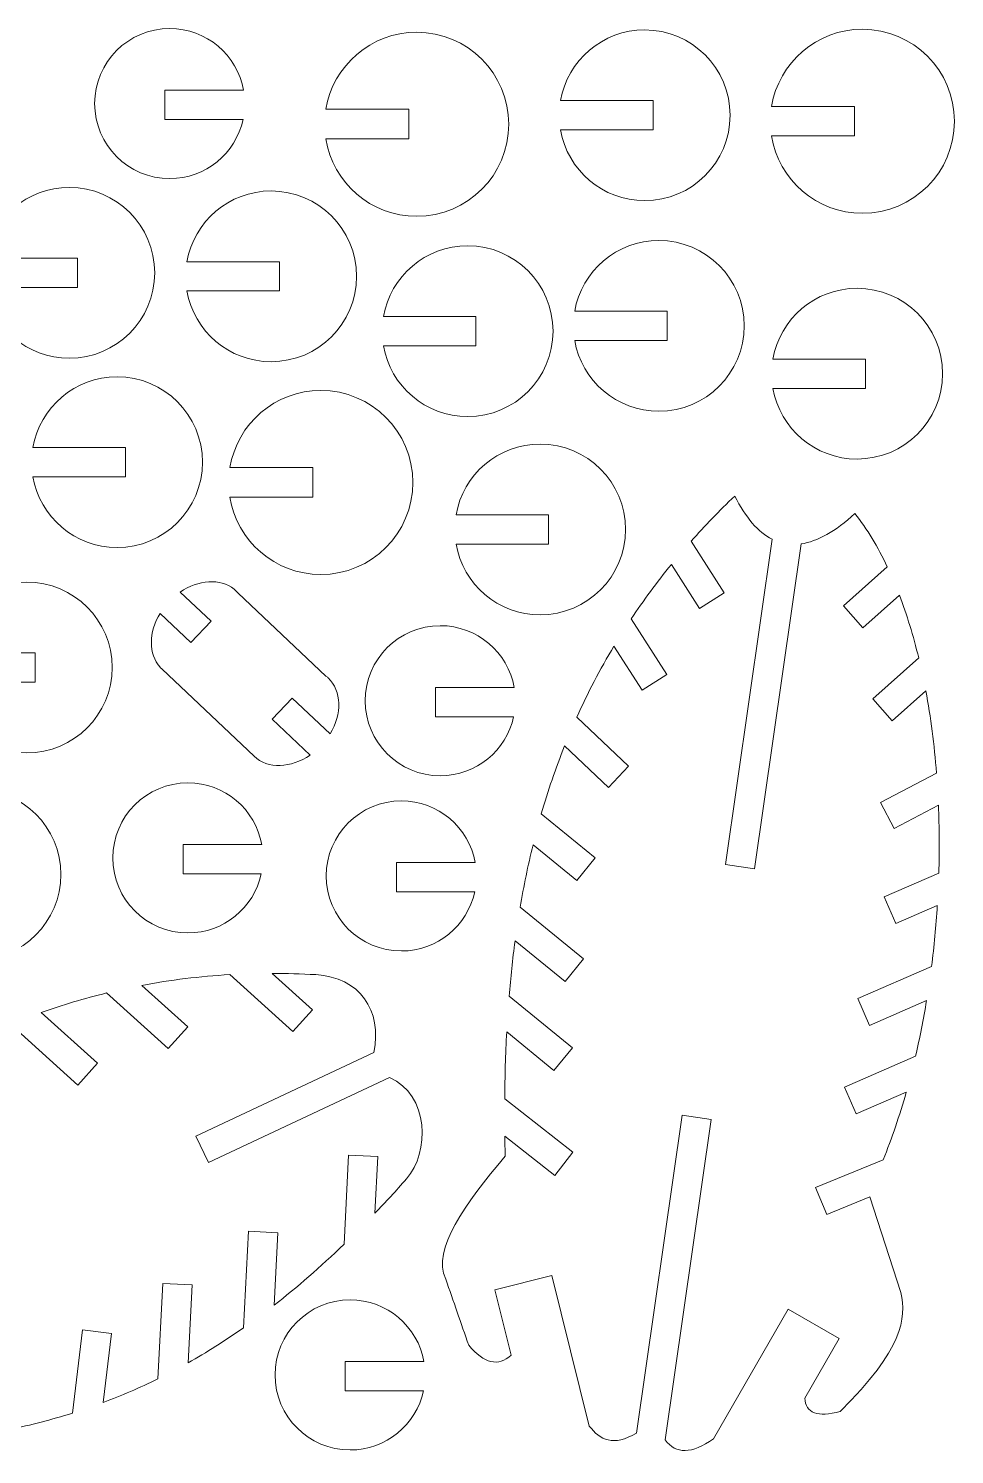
# Model space of a CAD drawing. Header units: centimetres. Extents: x -19.4 to 21, y -16.1 to 15.6.
# Drawn here: x 11.21 to 21, y 0.47 to 15.55 of the extents above; entities that cross this region are included whole.
import ezdxf

# ---------------------------------------------------------------- set-up
doc = ezdxf.new("R2010")
doc.units = ezdxf.units.CM
doc.header["$MEASUREMENT"] = 0
doc.layers.add('Layer 1', color=7, linetype='Continuous')

msp = doc.modelspace()

# ---------------------------------------------------------------- linework, layer by layer
at = {"layer": 'Layer 1', "color": 250, "lineweight": 5}
for points, knots in [([(12.70361, 13.96708), (13.08384, 13.96708), (13.40165, 14.23459), (13.47921, 14.59161), (13.47921, 14.59161), (13.47921, 14.59161), (12.65242, 14.59161), (12.65242, 14.59161), (12.65242, 14.59161), (12.65242, 14.59161), (12.65242, 14.90161), (12.65242, 14.90161), (12.65242, 14.90161), (12.65242, 14.90161), (13.48489, 14.90161), (13.48489, 14.90161), (13.48489, 14.90161), (13.41842, 15.27278), (13.09387, 15.55459), (12.70361, 15.55459), (12.70361, 15.55459), (12.26531, 15.55459), (11.90986, 15.19914), (11.90986, 14.76083), (11.90986, 14.76083), (11.90986, 14.32253), (12.26531, 13.96708), (12.70361, 13.96708)], [0, 0, 0, 0, 0.14285714, 0.14285714, 0.14285714, 0.14285714, 0.28571429, 0.28571429, 0.28571429, 0.28571429, 0.42857143, 0.42857143, 0.42857143, 0.42857143, 0.57142857, 0.57142857, 0.57142857, 0.57142857, 0.71428571, 0.71428571, 0.71428571, 0.71428571, 0.85714286, 0.85714286, 0.85714286, 0.85714286, 1, 1, 1, 1]), ([(17.72564, 13.73385), (18.22432, 13.73385), (18.62873, 14.13826), (18.62873, 14.63693), (18.62873, 14.63693), (18.62873, 15.13561), (18.22432, 15.54002), (17.72564, 15.54002), (17.72564, 15.54002), (17.27983, 15.54002), (16.90943, 15.21677), (16.83589, 14.79193), (16.83589, 14.79193), (16.83589, 14.79193), (17.81402, 14.79193), (17.81402, 14.79193), (17.81402, 14.79193), (17.81402, 14.79193), (17.81402, 14.48193), (17.81402, 14.48193), (17.81402, 14.48193), (17.81402, 14.48193), (16.83588, 14.48193), (16.83588, 14.48193), (16.83588, 14.48193), (16.90939, 14.05708), (17.27982, 13.73385), (17.72564, 13.73385)], [0, 0, 0, 0, 0.14285714, 0.14285714, 0.14285714, 0.14285714, 0.28571429, 0.28571429, 0.28571429, 0.28571429, 0.42857143, 0.42857143, 0.42857143, 0.42857143, 0.57142857, 0.57142857, 0.57142857, 0.57142857, 0.71428571, 0.71428571, 0.71428571, 0.71428571, 0.85714286, 0.85714286, 0.85714286, 0.85714286, 1, 1, 1, 1]), ([(20.02812, 13.59993), (19.54303, 13.59993), (19.1408, 13.95496), (19.06697, 14.4193), (19.06697, 14.4193), (19.06697, 14.4193), (19.94319, 14.4193), (19.94319, 14.4193), (19.94319, 14.4193), (19.94319, 14.4193), (19.94319, 14.73112), (19.94319, 14.73112), (19.94319, 14.73112), (19.94319, 14.73112), (19.06761, 14.73112), (19.06761, 14.73112), (19.06761, 14.73112), (19.14307, 15.19354), (19.54438, 15.54662), (20.02812, 15.54662), (20.02812, 15.54662), (20.56559, 15.54662), (21.00145, 15.11077), (21.00145, 14.57329), (21.00145, 14.57329), (21.00145, 14.03581), (20.56559, 13.59993), (20.02812, 13.59993)], [0, 0, 0, 0, 0.14285714, 0.14285714, 0.14285714, 0.14285714, 0.28571429, 0.28571429, 0.28571429, 0.28571429, 0.42857143, 0.42857143, 0.42857143, 0.42857143, 0.57142857, 0.57142857, 0.57142857, 0.57142857, 0.71428571, 0.71428571, 0.71428571, 0.71428571, 0.85714286, 0.85714286, 0.85714286, 0.85714286, 1, 1, 1, 1]), ([(15.31541, 13.56872), (14.83032, 13.56872), (14.42809, 13.92375), (14.35426, 14.38809), (14.35426, 14.38809), (14.35426, 14.38809), (15.23048, 14.38809), (15.23048, 14.38809), (15.23048, 14.38809), (15.23048, 14.38809), (15.23048, 14.69991), (15.23048, 14.69991), (15.23048, 14.69991), (15.23048, 14.69991), (14.3549, 14.69991), (14.3549, 14.69991), (14.3549, 14.69991), (14.43036, 15.16233), (14.83167, 15.51541), (15.31541, 15.51541), (15.31541, 15.51541), (15.85288, 15.51541), (16.28874, 15.07956), (16.28874, 14.54208), (16.28874, 14.54208), (16.28874, 14.0046), (15.85288, 13.56872), (15.31541, 13.56872)], [0, 0, 0, 0, 0.14285714, 0.14285714, 0.14285714, 0.14285714, 0.28571429, 0.28571429, 0.28571429, 0.28571429, 0.42857143, 0.42857143, 0.42857143, 0.42857143, 0.57142857, 0.57142857, 0.57142857, 0.57142857, 0.71428571, 0.71428571, 0.71428571, 0.71428571, 0.85714286, 0.85714286, 0.85714286, 0.85714286, 1, 1, 1, 1]), ([(11.64164, 12.06777), (12.14032, 12.06777), (12.54473, 12.47218), (12.54473, 12.97085), (12.54473, 12.97085), (12.54473, 13.46953), (12.14032, 13.87394), (11.64164, 13.87394), (11.64164, 13.87394), (11.19583, 13.87394), (10.82543, 13.55069), (10.75189, 13.12585), (10.75189, 13.12585), (10.75189, 13.12585), (11.73002, 13.12585), (11.73002, 13.12585), (11.73002, 13.12585), (11.73002, 13.12585), (11.73002, 12.81585), (11.73002, 12.81585), (11.73002, 12.81585), (11.73002, 12.81585), (10.75188, 12.81585), (10.75188, 12.81585), (10.75188, 12.81585), (10.82539, 12.391), (11.19582, 12.06777), (11.64164, 12.06777)], [0, 0, 0, 0, 0.14285714, 0.14285714, 0.14285714, 0.14285714, 0.28571429, 0.28571429, 0.28571429, 0.28571429, 0.42857143, 0.42857143, 0.42857143, 0.42857143, 0.57142857, 0.57142857, 0.57142857, 0.57142857, 0.71428571, 0.71428571, 0.71428571, 0.71428571, 0.85714286, 0.85714286, 0.85714286, 0.85714286, 1, 1, 1, 1]), ([(13.77572, 12.03033), (14.2744, 12.03033), (14.67881, 12.43474), (14.67881, 12.93341), (14.67881, 12.93341), (14.67881, 13.43209), (14.2744, 13.8365), (13.77572, 13.8365), (13.77572, 13.8365), (13.32991, 13.8365), (12.95951, 13.51325), (12.88597, 13.08841), (12.88597, 13.08841), (12.88597, 13.08841), (13.8641, 13.08841), (13.8641, 13.08841), (13.8641, 13.08841), (13.8641, 13.08841), (13.8641, 12.77841), (13.8641, 12.77841), (13.8641, 12.77841), (13.8641, 12.77841), (12.88596, 12.77841), (12.88596, 12.77841), (12.88596, 12.77841), (12.95947, 12.35356), (13.3299, 12.03033), (13.77572, 12.03033)], [0, 0, 0, 0, 0.14285714, 0.14285714, 0.14285714, 0.14285714, 0.28571429, 0.28571429, 0.28571429, 0.28571429, 0.42857143, 0.42857143, 0.42857143, 0.42857143, 0.57142857, 0.57142857, 0.57142857, 0.57142857, 0.71428571, 0.71428571, 0.71428571, 0.71428571, 0.85714286, 0.85714286, 0.85714286, 0.85714286, 1, 1, 1, 1]), ([(17.8754, 11.50617), (18.37408, 11.50617), (18.77849, 11.91058), (18.77849, 12.40925), (18.77849, 12.40925), (18.77849, 12.90793), (18.37408, 13.31234), (17.8754, 13.31234), (17.8754, 13.31234), (17.42959, 13.31234), (17.05919, 12.98909), (16.98565, 12.56425), (16.98565, 12.56425), (16.98565, 12.56425), (17.96378, 12.56425), (17.96378, 12.56425), (17.96378, 12.56425), (17.96378, 12.56425), (17.96378, 12.25425), (17.96378, 12.25425), (17.96378, 12.25425), (17.96378, 12.25425), (16.98564, 12.25425), (16.98564, 12.25425), (16.98564, 12.25425), (17.05915, 11.8294), (17.42958, 11.50617), (17.8754, 11.50617)], [0, 0, 0, 0, 0.14285714, 0.14285714, 0.14285714, 0.14285714, 0.28571429, 0.28571429, 0.28571429, 0.28571429, 0.42857143, 0.42857143, 0.42857143, 0.42857143, 0.57142857, 0.57142857, 0.57142857, 0.57142857, 0.71428571, 0.71428571, 0.71428571, 0.71428571, 0.85714286, 0.85714286, 0.85714286, 0.85714286, 1, 1, 1, 1]), ([(15.85364, 11.45001), (16.35232, 11.45001), (16.75673, 11.85442), (16.75673, 12.35309), (16.75673, 12.35309), (16.75673, 12.85177), (16.35232, 13.25618), (15.85364, 13.25618), (15.85364, 13.25618), (15.40783, 13.25618), (15.03743, 12.93293), (14.96389, 12.50809), (14.96389, 12.50809), (14.96389, 12.50809), (15.94202, 12.50809), (15.94202, 12.50809), (15.94202, 12.50809), (15.94202, 12.50809), (15.94202, 12.19809), (15.94202, 12.19809), (15.94202, 12.19809), (15.94202, 12.19809), (14.96388, 12.19809), (14.96388, 12.19809), (14.96388, 12.19809), (15.03739, 11.77324), (15.40782, 11.45001), (15.85364, 11.45001)], [0, 0, 0, 0, 0.14285714, 0.14285714, 0.14285714, 0.14285714, 0.28571429, 0.28571429, 0.28571429, 0.28571429, 0.42857143, 0.42857143, 0.42857143, 0.42857143, 0.57142857, 0.57142857, 0.57142857, 0.57142857, 0.71428571, 0.71428571, 0.71428571, 0.71428571, 0.85714286, 0.85714286, 0.85714286, 0.85714286, 1, 1, 1, 1]), ([(19.97204, 11.00073), (20.47072, 11.00073), (20.87513, 11.40514), (20.87513, 11.90381), (20.87513, 11.90381), (20.87513, 12.40249), (20.47072, 12.8069), (19.97204, 12.8069), (19.97204, 12.8069), (19.52623, 12.8069), (19.15583, 12.48365), (19.08229, 12.05881), (19.08229, 12.05881), (19.08229, 12.05881), (20.06042, 12.05881), (20.06042, 12.05881), (20.06042, 12.05881), (20.06042, 12.05881), (20.06042, 11.74881), (20.06042, 11.74881), (20.06042, 11.74881), (20.06042, 11.74881), (19.08228, 11.74881), (19.08228, 11.74881), (19.08228, 11.74881), (19.15579, 11.32396), (19.52622, 11.00073), (19.97204, 11.00073)], [0, 0, 0, 0, 0.14285714, 0.14285714, 0.14285714, 0.14285714, 0.28571429, 0.28571429, 0.28571429, 0.28571429, 0.42857143, 0.42857143, 0.42857143, 0.42857143, 0.57142857, 0.57142857, 0.57142857, 0.57142857, 0.71428571, 0.71428571, 0.71428571, 0.71428571, 0.85714286, 0.85714286, 0.85714286, 0.85714286, 1, 1, 1, 1]), ([(12.14708, 10.06473), (12.64576, 10.06473), (13.05017, 10.46914), (13.05017, 10.96781), (13.05017, 10.96781), (13.05017, 11.46649), (12.64576, 11.8709), (12.14708, 11.8709), (12.14708, 11.8709), (11.70127, 11.8709), (11.33087, 11.54765), (11.25733, 11.12281), (11.25733, 11.12281), (11.25733, 11.12281), (12.23546, 11.12281), (12.23546, 11.12281), (12.23546, 11.12281), (12.23546, 11.12281), (12.23546, 10.81281), (12.23546, 10.81281), (12.23546, 10.81281), (12.23546, 10.81281), (11.25732, 10.81281), (11.25732, 10.81281), (11.25732, 10.81281), (11.33083, 10.38796), (11.70126, 10.06473), (12.14708, 10.06473)], [0, 0, 0, 0, 0.14285714, 0.14285714, 0.14285714, 0.14285714, 0.28571429, 0.28571429, 0.28571429, 0.28571429, 0.42857143, 0.42857143, 0.42857143, 0.42857143, 0.57142857, 0.57142857, 0.57142857, 0.57142857, 0.71428571, 0.71428571, 0.71428571, 0.71428571, 0.85714286, 0.85714286, 0.85714286, 0.85714286, 1, 1, 1, 1]), ([(14.30123, 9.77971), (13.81614, 9.77971), (13.41391, 10.13474), (13.34008, 10.59908), (13.34008, 10.59908), (13.34008, 10.59908), (14.2163, 10.59908), (14.2163, 10.59908), (14.2163, 10.59908), (14.2163, 10.59908), (14.2163, 10.9109), (14.2163, 10.9109), (14.2163, 10.9109), (14.2163, 10.9109), (13.34072, 10.9109), (13.34072, 10.9109), (13.34072, 10.9109), (13.41618, 11.37332), (13.81749, 11.7264), (14.30123, 11.7264), (14.30123, 11.7264), (14.8387, 11.7264), (15.27456, 11.29055), (15.27456, 10.75307), (15.27456, 10.75307), (15.27456, 10.21559), (14.8387, 9.77971), (14.30123, 9.77971)], [0, 0, 0, 0, 0.14285714, 0.14285714, 0.14285714, 0.14285714, 0.28571429, 0.28571429, 0.28571429, 0.28571429, 0.42857143, 0.42857143, 0.42857143, 0.42857143, 0.57142857, 0.57142857, 0.57142857, 0.57142857, 0.71428571, 0.71428571, 0.71428571, 0.71428571, 0.85714286, 0.85714286, 0.85714286, 0.85714286, 1, 1, 1, 1]), ([(16.62116, 9.35337), (17.11984, 9.35337), (17.52425, 9.75778), (17.52425, 10.25645), (17.52425, 10.25645), (17.52425, 10.75513), (17.11984, 11.15954), (16.62116, 11.15954), (16.62116, 11.15954), (16.17535, 11.15954), (15.80495, 10.83629), (15.73141, 10.41145), (15.73141, 10.41145), (15.73141, 10.41145), (16.70954, 10.41145), (16.70954, 10.41145), (16.70954, 10.41145), (16.70954, 10.41145), (16.70954, 10.10145), (16.70954, 10.10145), (16.70954, 10.10145), (16.70954, 10.10145), (15.7314, 10.10145), (15.7314, 10.10145), (15.7314, 10.10145), (15.80491, 9.6766), (16.17534, 9.35337), (16.62116, 9.35337)], [0, 0, 0, 0, 0.14285714, 0.14285714, 0.14285714, 0.14285714, 0.28571429, 0.28571429, 0.28571429, 0.28571429, 0.42857143, 0.42857143, 0.42857143, 0.42857143, 0.57142857, 0.57142857, 0.57142857, 0.57142857, 0.71428571, 0.71428571, 0.71428571, 0.71428571, 0.85714286, 0.85714286, 0.85714286, 0.85714286, 1, 1, 1, 1]), ([(16.31417, 1.52165), (16.17776, 1.39778), (16.02805, 1.43315), (15.86508, 1.62792), (15.86508, 1.62792), (15.78416, 1.86116), (15.70324, 2.0944), (15.62232, 2.32764), (15.62232, 2.32764), (15.47336, 2.64132), (15.82616, 3.12227), (16.25064, 3.62712), (16.25064, 3.62712), (16.24904, 3.69774), (16.2478, 3.76825), (16.24691, 3.8387), (16.24691, 3.8387), (16.24691, 3.8387), (16.77604, 3.42474), (16.77604, 3.42474), (16.77604, 3.42474), (16.77604, 3.42474), (16.96709, 3.66892), (16.96709, 3.66892), (16.96709, 3.66892), (16.96709, 3.66892), (16.24584, 4.23317), (16.24584, 4.23317), (16.24584, 4.23317), (16.24771, 4.47028), (16.25433, 4.70631), (16.26682, 4.94099), (16.26682, 4.94099), (16.26682, 4.94099), (16.76562, 4.53434), (16.76562, 4.53434), (16.76562, 4.53434), (16.76562, 4.53434), (16.96151, 4.77461), (16.96151, 4.77461), (16.96151, 4.77461), (16.96151, 4.77461), (16.29238, 5.32013), (16.29238, 5.32013), (16.29238, 5.32013), (16.30847, 5.51591), (16.3291, 5.71067), (16.35498, 5.90421), (16.35498, 5.90421), (16.35498, 5.90421), (16.88336, 5.47344), (16.88336, 5.47344), (16.88336, 5.47344), (16.88336, 5.47344), (17.07924, 5.71373), (17.07924, 5.71373), (17.07924, 5.71373), (17.07924, 5.71373), (16.40885, 6.26029), (16.40885, 6.26029), (16.40885, 6.26029), (16.44643, 6.48186), (16.49152, 6.70177), (16.54512, 6.91968), (16.54512, 6.91968), (16.54512, 6.91968), (17.00794, 6.54237), (17.00794, 6.54237), (17.00794, 6.54237), (17.00794, 6.54237), (17.20379, 6.78265), (17.20379, 6.78265), (17.20379, 6.78265), (17.20379, 6.78265), (16.63291, 7.24805), (16.63291, 7.24805), (16.63291, 7.24805), (16.70295, 7.49015), (16.78438, 7.7297), (16.87858, 7.9663), (16.87858, 7.9663), (16.87858, 7.9663), (17.3433, 7.52732), (17.3433, 7.52732), (17.3433, 7.52732), (17.3433, 7.52732), (17.55617, 7.7527), (17.55617, 7.7527), (17.55617, 7.7527), (17.55617, 7.7527), (17.00773, 8.27075), (17.00773, 8.27075), (17.00773, 8.27075), (17.12233, 8.52496), (17.25266, 8.7756), (17.40076, 9.02216), (17.40076, 9.02216), (17.40076, 9.02216), (17.69955, 8.55591), (17.69955, 8.55591), (17.69955, 8.55591), (17.69955, 8.55591), (17.96057, 8.72318), (17.96057, 8.72318), (17.96057, 8.72318), (17.96057, 8.72318), (17.5838, 9.31112), (17.5838, 9.31112), (17.5838, 9.31112), (17.71326, 9.50524), (17.85423, 9.69676), (18.00804, 9.88533), (18.00804, 9.88533), (18.00804, 9.88533), (18.30633, 9.41986), (18.30633, 9.41986), (18.30633, 9.41986), (18.30633, 9.41986), (18.56733, 9.58712), (18.56733, 9.58712), (18.56733, 9.58712), (18.56733, 9.58712), (18.21797, 10.13229), (18.21797, 10.13229), (18.21797, 10.13229), (18.36135, 10.29382), (18.51455, 10.45314), (18.67824, 10.61004), (18.67824, 10.61004), (18.79382, 10.38066), (18.92534, 10.22835), (19.0728, 10.15308), (19.0728, 10.15308), (19.0728, 10.15308), (18.57892, 6.71181), (18.57892, 6.71181), (18.57892, 6.71181), (18.57892, 6.71181), (18.88576, 6.66777), (18.88576, 6.66777), (18.88576, 6.66777), (18.88576, 6.66777), (19.37888, 10.10376), (19.37888, 10.10376), (19.37888, 10.10376), (19.55206, 10.12887), (19.74214, 10.2357), (19.94916, 10.4244), (19.94916, 10.4244), (20.07719, 10.26108), (20.19111, 10.07181), (20.2912, 9.86163), (20.2912, 9.86163), (20.2912, 9.86163), (19.82662, 9.44813), (19.82662, 9.44813), (19.82662, 9.44813), (19.82662, 9.44813), (20.03275, 9.21653), (20.03275, 9.21653), (20.03275, 9.21653), (20.03275, 9.21653), (20.41956, 9.5608), (20.41956, 9.5608), (20.41956, 9.5608), (20.49886, 9.35374), (20.56666, 9.1311), (20.62339, 8.89685), (20.62339, 8.89685), (20.62339, 8.89685), (20.13678, 8.46375), (20.13678, 8.46375), (20.13678, 8.46375), (20.13678, 8.46375), (20.34291, 8.23215), (20.34291, 8.23215), (20.34291, 8.23215), (20.34291, 8.23215), (20.69802, 8.54821), (20.69802, 8.54821), (20.69802, 8.54821), (20.75021, 8.26971), (20.78784, 7.97819), (20.81133, 7.67916), (20.81133, 7.67916), (20.81133, 7.67916), (20.22038, 7.369), (20.22038, 7.369), (20.22038, 7.369), (20.22038, 7.369), (20.36444, 7.09447), (20.36444, 7.09447), (20.36444, 7.09447), (20.36444, 7.09447), (20.83176, 7.33974), (20.83176, 7.33974), (20.83176, 7.33974), (20.84174, 7.10319), (20.84306, 6.86324), (20.83595, 6.62247), (20.83595, 6.62247), (20.83595, 6.62247), (20.25881, 6.37138), (20.25881, 6.37138), (20.25881, 6.37138), (20.25881, 6.37138), (20.38246, 6.08707), (20.38246, 6.08707), (20.38246, 6.08707), (20.38246, 6.08707), (20.81999, 6.27742), (20.81999, 6.27742), (20.81999, 6.27742), (20.80642, 6.06233), (20.78606, 5.84751), (20.75908, 5.63479), (20.75908, 5.63479), (20.75908, 5.63479), (19.97801, 5.29498), (19.97801, 5.29498), (19.97801, 5.29498), (19.97801, 5.29498), (20.10166, 5.01067), (20.10166, 5.01067), (20.10166, 5.01067), (20.10166, 5.01067), (20.70652, 5.27382), (20.70652, 5.27382), (20.70652, 5.27382), (20.67371, 5.0747), (20.63488, 4.87836), (20.59016, 4.68638), (20.59016, 4.68638), (20.59016, 4.68638), (19.83761, 4.35898), (19.83761, 4.35898), (19.83761, 4.35898), (19.83761, 4.35898), (19.96126, 4.07467), (19.96126, 4.07467), (19.96126, 4.07467), (19.96126, 4.07467), (20.49193, 4.30554), (20.49193, 4.30554), (20.49193, 4.30554), (20.42103, 4.05589), (20.33943, 3.81597), (20.24729, 3.58955), (20.24729, 3.58955), (20.24729, 3.58955), (19.53346, 3.2959), (19.53346, 3.2959), (19.53346, 3.2959), (19.53346, 3.2959), (19.65138, 3.00916), (19.65138, 3.00916), (19.65138, 3.00916), (19.65138, 3.00916), (20.10658, 3.19642), (20.10658, 3.19642), (20.10658, 3.19642), (20.10658, 3.19642), (20.43468, 2.18484), (20.43468, 2.18484), (20.43468, 2.18484), (20.49286, 1.9093), (20.46024, 1.58602), (19.79208, 0.9282), (19.79208, 0.9282), (19.55486, 0.86276), (19.43009, 0.90979), (19.41778, 1.06926), (19.41778, 1.06926), (19.41778, 1.06926), (19.78162, 1.69944), (19.78162, 1.69944), (19.78162, 1.69944), (19.78162, 1.69944), (19.24469, 2.00949), (19.24469, 2.00949), (19.24469, 2.00949), (19.24469, 2.00949), (18.45318, 0.63852), (18.45318, 0.63852), (18.45318, 0.63852), (18.22531, 0.47603), (18.05516, 0.47232), (17.94275, 0.62735), (17.94275, 0.62735), (17.94275, 0.62735), (18.42924, 4.01711), (18.42924, 4.01711), (18.42924, 4.01711), (18.42924, 4.01711), (18.1224, 4.06115), (18.1224, 4.06115), (18.1224, 4.06115), (18.1224, 4.06115), (17.63985, 0.6988), (17.63985, 0.6988), (17.63985, 0.6988), (17.39562, 0.552), (17.25233, 0.62733), (17.1405, 0.77178), (17.1405, 0.77178), (17.1405, 0.77178), (16.7429, 2.36369), (16.7429, 2.36369), (16.7429, 2.36369), (16.7429, 2.36369), (16.14136, 2.21349), (16.14136, 2.21349), (16.14136, 2.21349), (16.14136, 2.21349), (16.31417, 1.52165), (16.31417, 1.52165)], [0, 0, 0, 0, 0.01265823, 0.01265823, 0.01265823, 0.01265823, 0.02531646, 0.02531646, 0.02531646, 0.02531646, 0.03797468, 0.03797468, 0.03797468, 0.03797468, 0.05063291, 0.05063291, 0.05063291, 0.05063291, 0.06329114, 0.06329114, 0.06329114, 0.06329114, 0.07594937, 0.07594937, 0.07594937, 0.07594937, 0.08860759, 0.08860759, 0.08860759, 0.08860759, 0.10126582, 0.10126582, 0.10126582, 0.10126582, 0.11392405, 0.11392405, 0.11392405, 0.11392405, 0.12658228, 0.12658228, 0.12658228, 0.12658228, 0.13924051, 0.13924051, 0.13924051, 0.13924051, 0.15189873, 0.15189873, 0.15189873, 0.15189873, 0.16455696, 0.16455696, 0.16455696, 0.16455696, 0.17721519, 0.17721519, 0.17721519, 0.17721519, 0.18987342, 0.18987342, 0.18987342, 0.18987342, 0.20253165, 0.20253165, 0.20253165, 0.20253165, 0.21518987, 0.21518987, 0.21518987, 0.21518987, 0.2278481, 0.2278481, 0.2278481, 0.2278481, 0.24050633, 0.24050633, 0.24050633, 0.24050633, 0.25316456, 0.25316456, 0.25316456, 0.25316456, 0.26582278, 0.26582278, 0.26582278, 0.26582278, 0.27848101, 0.27848101, 0.27848101, 0.27848101, 0.29113924, 0.29113924, 0.29113924, 0.29113924, 0.30379747, 0.30379747, 0.30379747, 0.30379747, 0.3164557, 0.3164557, 0.3164557, 0.3164557, 0.32911392, 0.32911392, 0.32911392, 0.32911392, 0.34177215, 0.34177215, 0.34177215, 0.34177215, 0.35443038, 0.35443038, 0.35443038, 0.35443038, 0.36708861, 0.36708861, 0.36708861, 0.36708861, 0.37974684, 0.37974684, 0.37974684, 0.37974684, 0.39240506, 0.39240506, 0.39240506, 0.39240506, 0.40506329, 0.40506329, 0.40506329, 0.40506329, 0.41772152, 0.41772152, 0.41772152, 0.41772152, 0.43037975, 0.43037975, 0.43037975, 0.43037975, 0.44303797, 0.44303797, 0.44303797, 0.44303797, 0.4556962, 0.4556962, 0.4556962, 0.4556962, 0.46835443, 0.46835443, 0.46835443, 0.46835443, 0.48101266, 0.48101266, 0.48101266, 0.48101266, 0.49367089, 0.49367089, 0.49367089, 0.49367089, 0.50632911, 0.50632911, 0.50632911, 0.50632911, 0.51898734, 0.51898734, 0.51898734, 0.51898734, 0.53164557, 0.53164557, 0.53164557, 0.53164557, 0.5443038, 0.5443038, 0.5443038, 0.5443038, 0.55696203, 0.55696203, 0.55696203, 0.55696203, 0.56962025, 0.56962025, 0.56962025, 0.56962025, 0.58227848, 0.58227848, 0.58227848, 0.58227848, 0.59493671, 0.59493671, 0.59493671, 0.59493671, 0.60759494, 0.60759494, 0.60759494, 0.60759494, 0.62025316, 0.62025316, 0.62025316, 0.62025316, 0.63291139, 0.63291139, 0.63291139, 0.63291139, 0.64556962, 0.64556962, 0.64556962, 0.64556962, 0.65822785, 0.65822785, 0.65822785, 0.65822785, 0.67088608, 0.67088608, 0.67088608, 0.67088608, 0.6835443, 0.6835443, 0.6835443, 0.6835443, 0.69620253, 0.69620253, 0.69620253, 0.69620253, 0.70886076, 0.70886076, 0.70886076, 0.70886076, 0.72151899, 0.72151899, 0.72151899, 0.72151899, 0.73417722, 0.73417722, 0.73417722, 0.73417722, 0.74683544, 0.74683544, 0.74683544, 0.74683544, 0.75949367, 0.75949367, 0.75949367, 0.75949367, 0.7721519, 0.7721519, 0.7721519, 0.7721519, 0.78481013, 0.78481013, 0.78481013, 0.78481013, 0.79746835, 0.79746835, 0.79746835, 0.79746835, 0.81012658, 0.81012658, 0.81012658, 0.81012658, 0.82278481, 0.82278481, 0.82278481, 0.82278481, 0.83544304, 0.83544304, 0.83544304, 0.83544304, 0.84810127, 0.84810127, 0.84810127, 0.84810127, 0.86075949, 0.86075949, 0.86075949, 0.86075949, 0.87341772, 0.87341772, 0.87341772, 0.87341772, 0.88607595, 0.88607595, 0.88607595, 0.88607595, 0.89873418, 0.89873418, 0.89873418, 0.89873418, 0.91139241, 0.91139241, 0.91139241, 0.91139241, 0.92405063, 0.92405063, 0.92405063, 0.92405063, 0.93670886, 0.93670886, 0.93670886, 0.93670886, 0.94936709, 0.94936709, 0.94936709, 0.94936709, 0.96202532, 0.96202532, 0.96202532, 0.96202532, 0.97468354, 0.97468354, 0.97468354, 0.97468354, 0.98734177, 0.98734177, 0.98734177, 0.98734177, 1, 1, 1, 1]), ([(11.19236, 7.89321), (11.69104, 7.89321), (12.09545, 8.29762), (12.09545, 8.79629), (12.09545, 8.79629), (12.09545, 9.29497), (11.69104, 9.69938), (11.19236, 9.69938), (11.19236, 9.69938), (10.74655, 9.69938), (10.37615, 9.37613), (10.30261, 8.95129), (10.30261, 8.95129), (10.30261, 8.95129), (11.28074, 8.95129), (11.28074, 8.95129), (11.28074, 8.95129), (11.28074, 8.95129), (11.28074, 8.64129), (11.28074, 8.64129), (11.28074, 8.64129), (11.28074, 8.64129), (10.3026, 8.64129), (10.3026, 8.64129), (10.3026, 8.64129), (10.37611, 8.21644), (10.74654, 7.89321), (11.19236, 7.89321)], [0, 0, 0, 0, 0.14285714, 0.14285714, 0.14285714, 0.14285714, 0.28571429, 0.28571429, 0.28571429, 0.28571429, 0.42857143, 0.42857143, 0.42857143, 0.42857143, 0.57142857, 0.57142857, 0.57142857, 0.57142857, 0.71428571, 0.71428571, 0.71428571, 0.71428571, 0.85714286, 0.85714286, 0.85714286, 0.85714286, 1, 1, 1, 1]), ([(13.40616, 9.60494), (13.39905, 9.61167), (13.39171, 9.618), (13.38415, 9.62402), (13.38415, 9.62402), (13.38415, 9.62402), (13.38399, 9.62417), (13.38399, 9.62417), (13.38399, 9.62417), (13.38399, 9.62417), (13.38398, 9.62415), (13.38398, 9.62415), (13.38398, 9.62415), (13.23633, 9.74156), (13.00663, 9.72514), (12.8144, 9.59383), (12.8144, 9.59383), (12.8144, 9.59383), (13.14082, 9.28521), (13.14082, 9.28521), (13.14082, 9.28521), (13.14082, 9.28521), (12.92784, 9.05995), (12.92784, 9.05995), (12.92784, 9.05995), (12.92784, 9.05995), (12.60143, 9.36856), (12.60143, 9.36856), (12.60143, 9.36856), (12.48112, 9.16927), (12.4776, 8.93903), (12.60307, 8.79821), (12.60307, 8.79821), (12.60307, 8.79821), (12.60217, 8.79726), (12.60217, 8.79726), (12.60217, 8.79726), (12.60217, 8.79726), (12.62348, 8.77711), (12.62348, 8.77711), (12.62348, 8.77711), (12.62348, 8.77711), (13.59536, 7.85823), (13.59536, 7.85823), (13.59536, 7.85823), (13.74137, 7.72019), (13.98494, 7.73126), (14.18711, 7.86935), (14.18711, 7.86935), (14.18711, 7.86935), (13.78647, 8.24814), (13.78647, 8.24814), (13.78647, 8.24814), (13.78647, 8.24814), (13.99944, 8.4734), (13.99944, 8.4734), (13.99944, 8.4734), (13.99944, 8.4734), (14.4001, 8.09459), (14.4001, 8.09459), (14.4001, 8.09459), (14.52668, 8.30418), (14.52407, 8.548), (14.37805, 8.68605), (14.37805, 8.68605), (14.37093, 8.69278), (14.36356, 8.69914), (14.356, 8.70516), (14.356, 8.70516), (14.356, 8.70516), (13.42645, 9.58402), (13.42645, 9.58402), (13.42645, 9.58402), (13.42002, 9.59124), (13.41328, 9.59821), (13.40616, 9.60494)], [0, 0, 0, 0, 0.05263158, 0.05263158, 0.05263158, 0.05263158, 0.10526316, 0.10526316, 0.10526316, 0.10526316, 0.15789474, 0.15789474, 0.15789474, 0.15789474, 0.21052632, 0.21052632, 0.21052632, 0.21052632, 0.26315789, 0.26315789, 0.26315789, 0.26315789, 0.31578947, 0.31578947, 0.31578947, 0.31578947, 0.36842105, 0.36842105, 0.36842105, 0.36842105, 0.42105263, 0.42105263, 0.42105263, 0.42105263, 0.47368421, 0.47368421, 0.47368421, 0.47368421, 0.52631579, 0.52631579, 0.52631579, 0.52631579, 0.57894737, 0.57894737, 0.57894737, 0.57894737, 0.63157895, 0.63157895, 0.63157895, 0.63157895, 0.68421053, 0.68421053, 0.68421053, 0.68421053, 0.73684211, 0.73684211, 0.73684211, 0.73684211, 0.78947368, 0.78947368, 0.78947368, 0.78947368, 0.84210526, 0.84210526, 0.84210526, 0.84210526, 0.89473684, 0.89473684, 0.89473684, 0.89473684, 0.94736842, 0.94736842, 0.94736842, 0.94736842, 1, 1, 1, 1]), ([(15.56469, 7.65103), (15.94492, 7.65103), (16.26273, 7.91854), (16.34029, 8.27556), (16.34029, 8.27556), (16.34029, 8.27556), (15.5135, 8.27556), (15.5135, 8.27556), (15.5135, 8.27556), (15.5135, 8.27556), (15.5135, 8.58556), (15.5135, 8.58556), (15.5135, 8.58556), (15.5135, 8.58556), (16.34597, 8.58556), (16.34597, 8.58556), (16.34597, 8.58556), (16.2795, 8.95673), (15.95495, 9.23854), (15.56469, 9.23854), (15.56469, 9.23854), (15.12639, 9.23854), (14.77094, 8.88309), (14.77094, 8.44478), (14.77094, 8.44478), (14.77094, 8.00648), (15.12639, 7.65103), (15.56469, 7.65103)], [0, 0, 0, 0, 0.14285714, 0.14285714, 0.14285714, 0.14285714, 0.28571429, 0.28571429, 0.28571429, 0.28571429, 0.42857143, 0.42857143, 0.42857143, 0.42857143, 0.57142857, 0.57142857, 0.57142857, 0.57142857, 0.71428571, 0.71428571, 0.71428571, 0.71428571, 0.85714286, 0.85714286, 0.85714286, 0.85714286, 1, 1, 1, 1]), ([(12.89576, 5.9885), (13.27599, 5.9885), (13.5938, 6.25601), (13.67136, 6.61303), (13.67136, 6.61303), (13.67136, 6.61303), (12.84457, 6.61303), (12.84457, 6.61303), (12.84457, 6.61303), (12.84457, 6.61303), (12.84457, 6.92303), (12.84457, 6.92303), (12.84457, 6.92303), (12.84457, 6.92303), (13.67704, 6.92303), (13.67704, 6.92303), (13.67704, 6.92303), (13.61057, 7.2942), (13.28602, 7.57601), (12.89576, 7.57601), (12.89576, 7.57601), (12.45746, 7.57601), (12.10201, 7.22056), (12.10201, 6.78225), (12.10201, 6.78225), (12.10201, 6.34395), (12.45746, 5.9885), (12.89576, 5.9885)], [0, 0, 0, 0, 0.14285714, 0.14285714, 0.14285714, 0.14285714, 0.28571429, 0.28571429, 0.28571429, 0.28571429, 0.42857143, 0.42857143, 0.42857143, 0.42857143, 0.57142857, 0.57142857, 0.57142857, 0.57142857, 0.71428571, 0.71428571, 0.71428571, 0.71428571, 0.85714286, 0.85714286, 0.85714286, 0.85714286, 1, 1, 1, 1]), ([(10.64948, 5.70297), (11.14816, 5.70297), (11.55257, 6.10738), (11.55257, 6.60605), (11.55257, 6.60605), (11.55257, 7.10473), (11.14816, 7.50914), (10.64948, 7.50914), (10.64948, 7.50914), (10.20367, 7.50914), (9.83327, 7.18589), (9.75973, 6.76105), (9.75973, 6.76105), (9.75973, 6.76105), (10.73786, 6.76105), (10.73786, 6.76105), (10.73786, 6.76105), (10.73786, 6.76105), (10.73786, 6.45105), (10.73786, 6.45105), (10.73786, 6.45105), (10.73786, 6.45105), (9.75972, 6.45105), (9.75972, 6.45105), (9.75972, 6.45105), (9.83323, 6.0262), (10.20366, 5.70297), (10.64948, 5.70297)], [0, 0, 0, 0, 0.14285714, 0.14285714, 0.14285714, 0.14285714, 0.28571429, 0.28571429, 0.28571429, 0.28571429, 0.42857143, 0.42857143, 0.42857143, 0.42857143, 0.57142857, 0.57142857, 0.57142857, 0.57142857, 0.71428571, 0.71428571, 0.71428571, 0.71428571, 0.85714286, 0.85714286, 0.85714286, 0.85714286, 1, 1, 1, 1]), ([(15.15285, 5.79775), (15.53308, 5.79775), (15.85089, 6.06526), (15.92845, 6.42228), (15.92845, 6.42228), (15.92845, 6.42228), (15.10166, 6.42228), (15.10166, 6.42228), (15.10166, 6.42228), (15.10166, 6.42228), (15.10166, 6.73228), (15.10166, 6.73228), (15.10166, 6.73228), (15.10166, 6.73228), (15.93413, 6.73228), (15.93413, 6.73228), (15.93413, 6.73228), (15.86766, 7.10345), (15.54311, 7.38526), (15.15285, 7.38526), (15.15285, 7.38526), (14.71455, 7.38526), (14.3591, 7.02981), (14.3591, 6.5915), (14.3591, 6.5915), (14.3591, 6.1532), (14.71455, 5.79775), (15.15285, 5.79775)], [0, 0, 0, 0, 0.14285714, 0.14285714, 0.14285714, 0.14285714, 0.28571429, 0.28571429, 0.28571429, 0.28571429, 0.42857143, 0.42857143, 0.42857143, 0.42857143, 0.57142857, 0.57142857, 0.57142857, 0.57142857, 0.71428571, 0.71428571, 0.71428571, 0.71428571, 0.85714286, 0.85714286, 0.85714286, 0.85714286, 1, 1, 1, 1]), ([(8.05842, 1.56757), (7.95053, 1.70024), (7.7847, 1.79111), (7.62784, 1.85968), (7.62784, 1.85968), (7.37692, 1.96937), (7.38686, 2.07324), (7.45448, 2.23792), (7.45448, 2.23792), (7.50298, 2.29805), (7.55201, 2.3575), (7.60143, 2.41644), (7.60143, 2.41644), (7.60143, 2.41644), (8.33386, 2.25382), (8.33386, 2.25382), (8.33386, 2.25382), (8.33386, 2.25382), (8.40109, 2.55644), (8.40109, 2.55644), (8.40109, 2.55644), (8.40109, 2.55644), (7.83176, 2.68287), (7.83176, 2.68287), (7.83176, 2.68287), (8.01644, 2.89013), (8.20718, 3.08894), (8.40411, 3.27842), (8.40411, 3.27842), (8.40411, 3.27842), (8.99151, 2.91499), (8.99151, 2.91499), (8.99151, 2.91499), (8.99151, 2.91499), (9.15465, 3.17864), (9.15465, 3.17864), (9.15465, 3.17864), (9.15465, 3.17864), (8.63924, 3.4975), (8.63924, 3.4975), (8.63924, 3.4975), (8.82324, 3.66344), (9.01241, 3.8213), (9.20676, 3.97033), (9.20676, 3.97033), (9.20676, 3.97033), (9.80793, 3.52191), (9.80793, 3.52191), (9.80793, 3.52191), (9.80793, 3.52191), (9.99326, 3.77038), (9.99326, 3.77038), (9.99326, 3.77038), (9.99326, 3.77038), (9.4674, 4.16263), (9.4674, 4.16263), (9.4674, 4.16263), (9.66652, 4.30384), (9.87087, 4.43588), (10.08052, 4.55806), (10.08052, 4.55806), (10.08052, 4.55806), (10.7829, 4.00835), (10.7829, 4.00835), (10.7829, 4.00835), (10.7829, 4.00835), (10.97394, 4.25251), (10.97394, 4.25251), (10.97394, 4.25251), (10.97394, 4.25251), (10.37504, 4.72122), (10.37504, 4.72122), (10.37504, 4.72122), (10.58468, 4.83151), (10.79939, 4.93213), (11.01925, 5.02224), (11.01925, 5.02224), (11.01925, 5.02224), (11.73101, 4.37994), (11.73101, 4.37994), (11.73101, 4.37994), (11.73101, 4.37994), (11.93869, 4.6101), (11.93869, 4.6101), (11.93869, 4.6101), (11.93869, 4.6101), (11.34429, 5.1465), (11.34429, 5.1465), (11.34429, 5.1465), (11.56994, 5.22659), (11.8008, 5.29587), (12.0369, 5.35359), (12.0369, 5.35359), (12.0369, 5.35359), (12.68884, 4.76526), (12.68884, 4.76526), (12.68884, 4.76526), (12.68884, 4.76526), (12.89659, 4.99541), (12.89659, 4.99541), (12.89659, 4.99541), (12.89659, 4.99541), (12.4102, 5.43434), (12.4102, 5.43434), (12.4102, 5.43434), (12.71134, 5.49112), (13.02069, 5.52948), (13.33835, 5.54801), (13.33835, 5.54801), (13.33835, 5.54801), (14.00711, 4.94445), (14.00711, 4.94445), (14.00711, 4.94445), (14.00711, 4.94445), (14.21483, 5.17456), (14.21483, 5.17456), (14.21483, 5.17456), (14.21483, 5.17456), (13.78667, 5.56096), (13.78667, 5.56096), (13.78667, 5.56096), (13.93831, 5.56096), (14.09174, 5.55658), (14.24704, 5.54752), (14.24704, 5.54752), (14.71624, 5.52014), (14.94946, 5.16932), (14.86355, 4.72443), (14.86355, 4.72443), (14.86355, 4.72443), (12.98149, 3.83989), (12.98149, 3.83989), (12.98149, 3.83989), (12.98149, 3.83989), (13.11336, 3.55937), (13.11336, 3.55937), (13.11336, 3.55937), (13.11336, 3.55937), (15.02662, 4.45857), (15.02662, 4.45857), (15.02662, 4.45857), (15.45252, 4.27984), (15.45231, 3.66427), (15.2084, 3.3884), (15.2084, 3.3884), (15.09614, 3.26143), (14.98473, 3.14027), (14.87411, 3.0246), (14.87411, 3.0246), (14.87411, 3.0246), (14.90474, 3.62245), (14.90474, 3.62245), (14.90474, 3.62245), (14.90474, 3.62245), (14.5952, 3.63842), (14.5952, 3.63842), (14.5952, 3.63842), (14.5952, 3.63842), (14.54688, 2.69594), (14.54688, 2.69594), (14.54688, 2.69594), (14.29626, 2.45455), (14.04969, 2.24099), (13.80667, 2.05168), (13.80667, 2.05168), (13.80667, 2.05168), (13.84589, 2.817), (13.84589, 2.817), (13.84589, 2.817), (13.84589, 2.817), (13.53635, 2.83297), (13.53635, 2.83297), (13.53635, 2.83297), (13.53635, 2.83297), (13.48405, 1.81285), (13.48405, 1.81285), (13.48405, 1.81285), (13.28678, 1.6745), (13.09177, 1.5518), (12.89875, 1.44267), (12.89875, 1.44267), (12.89875, 1.44267), (12.94089, 2.26495), (12.94089, 2.26495), (12.94089, 2.26495), (12.94089, 2.26495), (12.63135, 2.28092), (12.63135, 2.28092), (12.63135, 2.28092), (12.63135, 2.28092), (12.5797, 1.27344), (12.5797, 1.27344), (12.5797, 1.27344), (12.38464, 1.17685), (12.19149, 1.09359), (11.99998, 1.0216), (11.99998, 1.0216), (11.99998, 1.0216), (12.08908, 1.75248), (12.08908, 1.75248), (12.08908, 1.75248), (12.08908, 1.75248), (11.78142, 1.79009), (11.78142, 1.79009), (11.78142, 1.79009), (11.78142, 1.79009), (11.674, 0.90909), (11.674, 0.90909), (11.674, 0.90909), (11.45255, 0.83937), (11.23311, 0.78362), (11.01523, 0.73871), (11.01523, 0.73871), (11.01523, 0.73871), (11.10792, 1.37589), (11.10792, 1.37589), (11.10792, 1.37589), (11.10792, 1.37589), (10.80121, 1.42062), (10.80121, 1.42062), (10.80121, 1.42062), (10.80121, 1.42062), (10.69341, 0.6797), (10.69341, 0.6797), (10.69341, 0.6797), (10.41691, 0.63506), (10.14257, 0.60567), (9.86948, 0.58513), (9.86948, 0.58513), (9.86948, 0.58513), (10.01161, 1.1887), (10.01161, 1.1887), (10.01161, 1.1887), (10.01161, 1.1887), (9.70992, 1.25991), (9.70992, 1.25991), (9.70992, 1.25991), (9.70992, 1.25991), (9.54617, 0.56451), (9.54617, 0.56451), (9.54617, 0.56451), (9.32456, 0.55267), (9.10353, 0.54501), (8.88253, 0.53812), (8.88253, 0.53812), (8.88253, 0.53812), (9.08146, 1.03909), (9.08146, 1.03909), (9.08146, 1.03909), (9.08146, 1.03909), (8.79342, 1.15365), (8.79342, 1.15365), (8.79342, 1.15365), (8.79342, 1.15365), (8.54485, 0.52768), (8.54485, 0.52768), (8.54485, 0.52768), (8.47035, 0.52531), (8.39585, 0.52281), (8.32128, 0.52008), (8.32128, 0.52008), (7.98916, 0.52854), (7.99512, 0.62368), (8.13216, 0.92984), (8.13216, 0.92984), (8.17936, 1.0353), (8.19561, 1.16215), (8.17946, 1.28196), (8.17946, 1.28196), (8.17946, 1.28196), (10.58565, 2.41283), (10.58565, 2.41283), (10.58565, 2.41283), (10.58565, 2.41283), (10.45378, 2.69335), (10.45378, 2.69335), (10.45378, 2.69335), (10.45378, 2.69335), (8.05842, 1.56757), (8.05842, 1.56757)], [0, 0, 0, 0, 0.01428571, 0.01428571, 0.01428571, 0.01428571, 0.02857143, 0.02857143, 0.02857143, 0.02857143, 0.04285714, 0.04285714, 0.04285714, 0.04285714, 0.05714286, 0.05714286, 0.05714286, 0.05714286, 0.07142857, 0.07142857, 0.07142857, 0.07142857, 0.08571429, 0.08571429, 0.08571429, 0.08571429, 0.1, 0.1, 0.1, 0.1, 0.11428571, 0.11428571, 0.11428571, 0.11428571, 0.12857143, 0.12857143, 0.12857143, 0.12857143, 0.14285714, 0.14285714, 0.14285714, 0.14285714, 0.15714286, 0.15714286, 0.15714286, 0.15714286, 0.17142857, 0.17142857, 0.17142857, 0.17142857, 0.18571429, 0.18571429, 0.18571429, 0.18571429, 0.2, 0.2, 0.2, 0.2, 0.21428571, 0.21428571, 0.21428571, 0.21428571, 0.22857143, 0.22857143, 0.22857143, 0.22857143, 0.24285714, 0.24285714, 0.24285714, 0.24285714, 0.25714286, 0.25714286, 0.25714286, 0.25714286, 0.27142857, 0.27142857, 0.27142857, 0.27142857, 0.28571429, 0.28571429, 0.28571429, 0.28571429, 0.3, 0.3, 0.3, 0.3, 0.31428571, 0.31428571, 0.31428571, 0.31428571, 0.32857143, 0.32857143, 0.32857143, 0.32857143, 0.34285714, 0.34285714, 0.34285714, 0.34285714, 0.35714286, 0.35714286, 0.35714286, 0.35714286, 0.37142857, 0.37142857, 0.37142857, 0.37142857, 0.38571429, 0.38571429, 0.38571429, 0.38571429, 0.4, 0.4, 0.4, 0.4, 0.41428571, 0.41428571, 0.41428571, 0.41428571, 0.42857143, 0.42857143, 0.42857143, 0.42857143, 0.44285714, 0.44285714, 0.44285714, 0.44285714, 0.45714286, 0.45714286, 0.45714286, 0.45714286, 0.47142857, 0.47142857, 0.47142857, 0.47142857, 0.48571429, 0.48571429, 0.48571429, 0.48571429, 0.5, 0.5, 0.5, 0.5, 0.51428571, 0.51428571, 0.51428571, 0.51428571, 0.52857143, 0.52857143, 0.52857143, 0.52857143, 0.54285714, 0.54285714, 0.54285714, 0.54285714, 0.55714286, 0.55714286, 0.55714286, 0.55714286, 0.57142857, 0.57142857, 0.57142857, 0.57142857, 0.58571429, 0.58571429, 0.58571429, 0.58571429, 0.6, 0.6, 0.6, 0.6, 0.61428571, 0.61428571, 0.61428571, 0.61428571, 0.62857143, 0.62857143, 0.62857143, 0.62857143, 0.64285714, 0.64285714, 0.64285714, 0.64285714, 0.65714286, 0.65714286, 0.65714286, 0.65714286, 0.67142857, 0.67142857, 0.67142857, 0.67142857, 0.68571429, 0.68571429, 0.68571429, 0.68571429, 0.7, 0.7, 0.7, 0.7, 0.71428571, 0.71428571, 0.71428571, 0.71428571, 0.72857143, 0.72857143, 0.72857143, 0.72857143, 0.74285714, 0.74285714, 0.74285714, 0.74285714, 0.75714286, 0.75714286, 0.75714286, 0.75714286, 0.77142857, 0.77142857, 0.77142857, 0.77142857, 0.78571429, 0.78571429, 0.78571429, 0.78571429, 0.8, 0.8, 0.8, 0.8, 0.81428571, 0.81428571, 0.81428571, 0.81428571, 0.82857143, 0.82857143, 0.82857143, 0.82857143, 0.84285714, 0.84285714, 0.84285714, 0.84285714, 0.85714286, 0.85714286, 0.85714286, 0.85714286, 0.87142857, 0.87142857, 0.87142857, 0.87142857, 0.88571429, 0.88571429, 0.88571429, 0.88571429, 0.9, 0.9, 0.9, 0.9, 0.91428571, 0.91428571, 0.91428571, 0.91428571, 0.92857143, 0.92857143, 0.92857143, 0.92857143, 0.94285714, 0.94285714, 0.94285714, 0.94285714, 0.95714286, 0.95714286, 0.95714286, 0.95714286, 0.97142857, 0.97142857, 0.97142857, 0.97142857, 0.98571429, 0.98571429, 0.98571429, 0.98571429, 1, 1, 1, 1]), ([(14.61101, 0.51991), (14.99124, 0.51991), (15.30905, 0.78742), (15.38661, 1.14444), (15.38661, 1.14444), (15.38661, 1.14444), (14.55982, 1.14444), (14.55982, 1.14444), (14.55982, 1.14444), (14.55982, 1.14444), (14.55982, 1.45444), (14.55982, 1.45444), (14.55982, 1.45444), (14.55982, 1.45444), (15.39229, 1.45444), (15.39229, 1.45444), (15.39229, 1.45444), (15.32582, 1.82561), (15.00127, 2.10742), (14.61101, 2.10742), (14.61101, 2.10742), (14.17271, 2.10742), (13.81726, 1.75197), (13.81726, 1.31366), (13.81726, 1.31366), (13.81726, 0.87536), (14.17271, 0.51991), (14.61101, 0.51991)], [0, 0, 0, 0, 0.14285714, 0.14285714, 0.14285714, 0.14285714, 0.28571429, 0.28571429, 0.28571429, 0.28571429, 0.42857143, 0.42857143, 0.42857143, 0.42857143, 0.57142857, 0.57142857, 0.57142857, 0.57142857, 0.71428571, 0.71428571, 0.71428571, 0.71428571, 0.85714286, 0.85714286, 0.85714286, 0.85714286, 1, 1, 1, 1])]:
    msp.add_open_spline(points, degree=3, knots=knots, dxfattribs=at)

doc.saveas('drawing.dxf')
